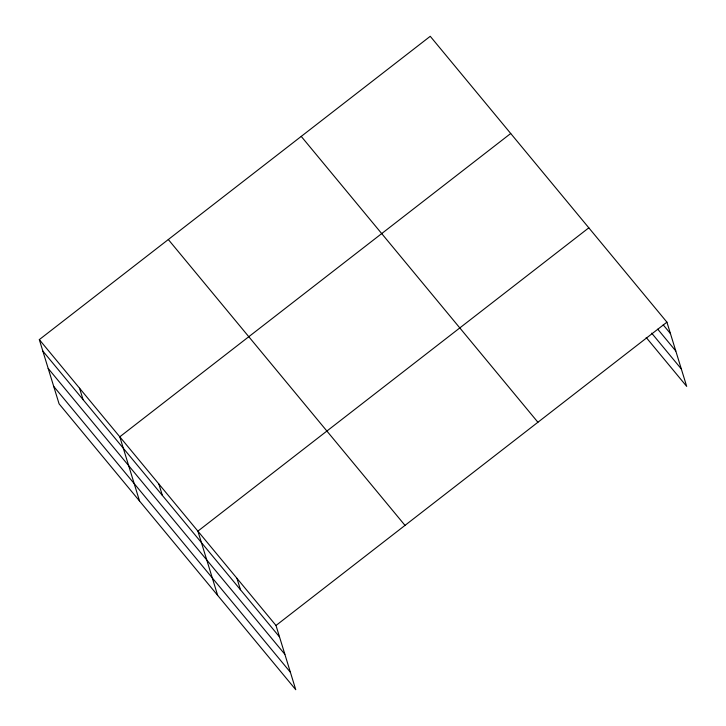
<?xml version="1.0" encoding="UTF-8"?>
<svg xmlns="http://www.w3.org/2000/svg" width="726" height="726" viewBox="0 0 726 726"><rect width="100%" height="100%" fill="white"/><g stroke="black" fill="none" stroke-linecap="round" stroke-linejoin="round"><path stroke-width="1.09" d="M39.313 339.614L275.998 625.476L295.754 689.7L59.078 403.837L39.313 339.614L430.246 36.3L666.922 322.162L686.687 386.386L646.185 337.472M510.714 133.493L119.79 436.807L139.546 501.031M588.822 227.828L197.889 531.142L217.655 595.365M275.998 625.476L666.922 322.162M663.21 324.858L670.443 333.588M657.72 329.177L675.797 351.012M651.676 333.152L681.324 368.962M301.236 136.397L537.921 422.26M168.323 239.526L405.008 525.388M42.834 351.048L279.51 636.911M48.188 368.463L284.873 654.326M53.715 386.413L290.4 672.276M236.948 578.313L240.46 589.739M158.84 483.979L162.361 495.404M79.551 388.21L83.073 399.645"/></g></svg>
